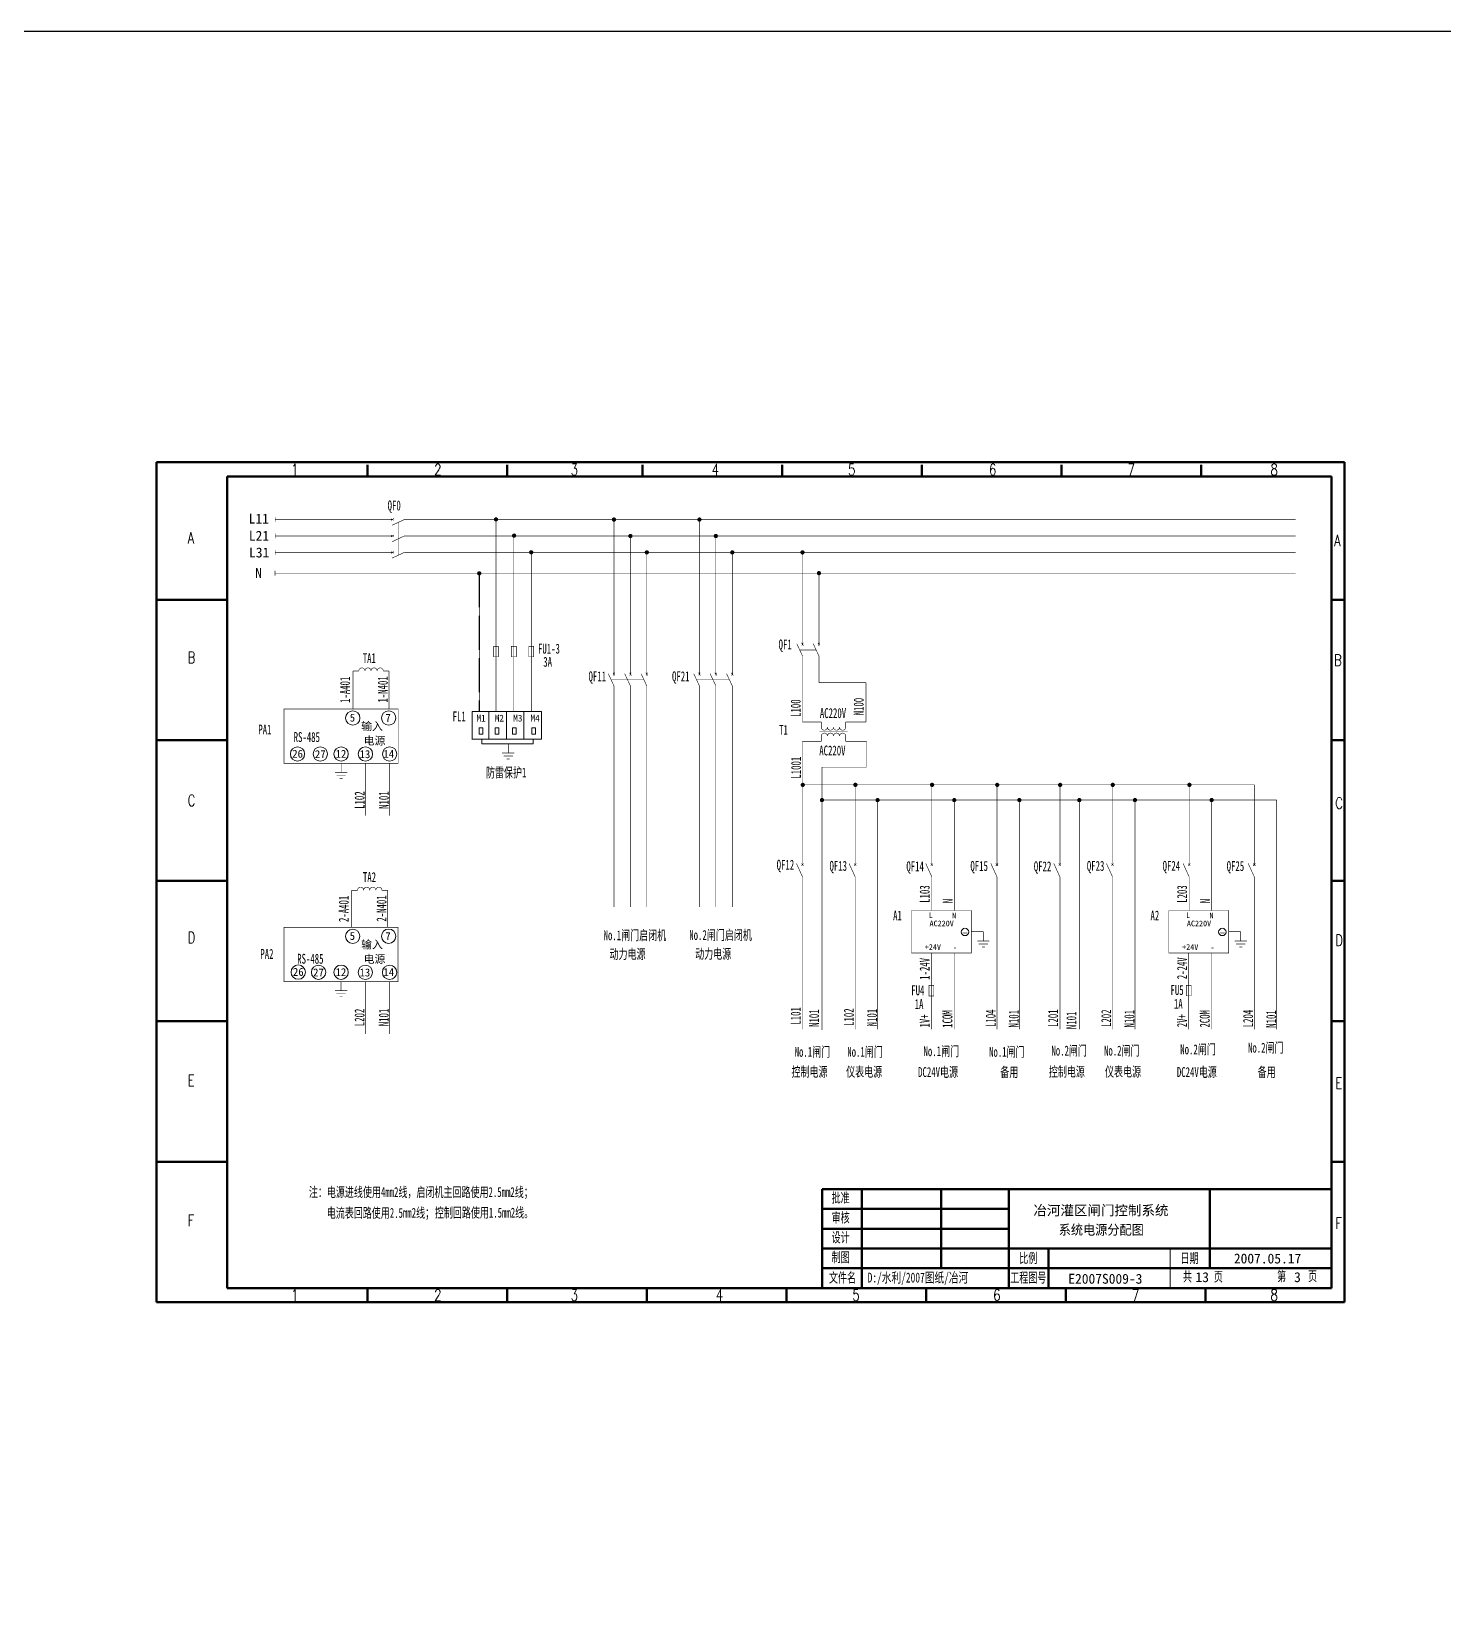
# Model space of a CAD drawing. Header units: millimetres. Extents: x 351 to 10319, y -5939 to 5511.
# Drawn here: x 3382 to 3882, y -3733 to -3180 of the extents above; entities that cross this region are included whole.
import ezdxf

# ---------------------------------------------------------------- set-up
doc = ezdxf.new("R2010")
doc.units = ezdxf.units.MM
doc.linetypes.add('ACAD_ISO02W100', pattern=[15, 12, -3])
doc.linetypes.add('DASHED', pattern=[0.75, 0.5, -0.25])
doc.layers.add('40', color=7, linetype='Continuous')
doc.layers.add('41', color=7, linetype='Continuous')
doc.styles.add('HZ', font='txt.shx', dxfattribs={"width": 0.65, "bigfont": 'hztxt.shx'})
doc.styles.add('song', font='SimSun.ttf', dxfattribs={"width": 0.65})
doc.styles.add('仿宋', font='SIMFANG.TTF', dxfattribs={"width": 0.65})

# ---------------------------------------------------------------- blocks, each defined once
blk = doc.blocks.new('A3图框')
at = {"color": 0, "lineweight": 50}
for p, q in [((167.91, 122.87), (-252.09, 122.87)), ((-177.45, 121.9), (-177.45, 117.9)), ((-128.08, 121.9), (-128.08, 117.9)), ((-80.2, 121.9), (-80.2, 117.9)), ((-30.83, 121.9), (-30.83, 117.9)), ((18.54, 121.9), (18.54, 117.9)), ((67.91, 121.9), (67.91, 117.9)), ((117.28, 121.9), (117.28, 117.9)), ((-227.09, 74.21), (-252.09, 74.21)), ((167.91, 74.21), (163.31, 74.21)), ((-227.09, 24.55), (-252.09, 24.55)), ((167.91, 24.55), (163.31, 24.55)), ((-227.09, -25.11), (-252.09, -25.11)), ((167.48, -25.11), (163.31, -25.11)), ((-227.09, -74.77), (-252.09, -74.77)), ((167.91, -74.77), (163.31, -74.77)), ((-227.09, -124.43), (-252.09, -124.43)), ((167.91, -124.43), (163.31, -124.43)), ((-177.45, -169.13), (-177.45, -174.09)), ((-128.08, -169.13), (-128.08, -174.09)), ((-78.71, -169.13), (-78.71, -174.09)), ((-29.34, -169.13), (-29.34, -174.09)), ((20.03, -169.13), (20.03, -174.09)), ((69.4, -169.13), (69.4, -174.09)), ((118.77, -169.13), (118.77, -174.09)), ((167.91, -174.13), (-252.08, -174.13))]:
    blk.add_line(p, q, dxfattribs=at)
at = {"lineweight": 20}
blk.add_line((106.31, -155.13), (106.31, -169.13), dxfattribs=at)
at = {"layer": '40', "color": 0, "lineweight": 50}
for p, q in [((163.31, 117.86), (-227.09, 117.86)), ((163.31, -169.13), (163.31, 117.86)), ((-16.69, -134.13), (163.31, -134.13)), ((-16.69, -169.13), (-16.69, -134.13)), ((-2.69, -169.13), (-2.69, -134.13)), ((25.31, -162.13), (25.31, -134.13)), ((49.31, -169.13), (49.31, -134.13)), ((120.31, -162.13), (120.31, -134.13)), ((-16.69, -141.13), (49.31, -141.13)), ((-16.69, -148.13), (49.31, -148.13)), ((-16.69, -155.13), (163.31, -155.13)), ((63.31, -169.13), (63.31, -155.13)), ((63.31, -169.13), (63.31, -155.13)), ((120.31, -162.13), (120.31, -155.13)), ((-16.69, -162.13), (163.31, -162.13)), ((-227.09, -169.13), (163.31, -169.13))]:
    blk.add_line(p, q, dxfattribs=at)
at = {"layer": '41', "color": 0, "lineweight": 50}
for p, q in [((-252.09, 122.87), (-252.09, -174.13)), ((167.91, 122.87), (167.91, -174.13)), ((-227.09, 117.86), (-227.09, -169.13))]:
    blk.add_line(p, q, dxfattribs=at)
at = {"color": 0, "lineweight": 50, "style": 'HZ', "width": 0.75}
for s, p in [('1', (-204.46, 118.25)), ('2', (-153.9, 118.25)), ('3', (-105.64, 118.25)), ('4', (-55.8, 118.25)), ('5', (-7.53, 118.25)), ('6', (42.26, 118.25)), ('7', (91.29, 118.25)), ('8', (141.81, 118.25)), ('A', (-241.05, 94.13)), ('A', (164.3, 93.18)), ('B', (-241.05, 51.84)), ('B', (164.3, 50.89)), ('C', (-241.05, 1.29)), ('C', (164.68, 0.34)), ('D', (-241.05, -47.19)), ('D', (164.68, -48.14)), ('E', (-241.05, -97.74)), ('E', (164.68, -98.68)), ('F', (-241.05, -147.25)), ('F', (164.68, -148.2)), ('1', (-204.46, -173.57)), ('2', (-153.9, -173.57)), ('3', (-105.64, -173.57)), ('4', (-54.31, -173.57)), ('5', (-6.05, -173.57)), ('6', (43.75, -173.57)), ('7', (92.78, -173.57)), ('8', (141.81, -173.57))]:
    blk.add_text(s, height=4, dxfattribs=at).set_placement(p)
at = {"layer": '41', "color": 0, "lineweight": 20, "style": '仿宋', "width": 0.65}
for s, p in [('批准', (-13.37, -138.93)), ('审核', (-13.37, -145.93)), ('设计', (-13.37, -152.93)), ('制图', (-13.37, -159.93)), ('比例', (52.97, -160.27)), ('日期', (109.97, -160.27)), ('文件名', (-14.32, -167.16)), ('工程图号', (49.8, -167.15)), ('共     页', (110.85, -166.78)), ('第     页', (144.15, -166.64))]:
    blk.add_text(s, height=3.5, dxfattribs=at).set_placement(p)
blk = doc.blocks.new('三极断路器')
at = {"const_width": 0.202}
for points in [[(-4.8, -4.18), (-4.8, -2.16), (-6.81, 2.16)], [(-5.81, 0), (5.81, 0)], [(-5.16, 2.5), (-4.43, 1.53)], [(-4.55, 2.5), (-5.05, 1.53)], [(-4.8, 4.47), (-4.8, 2.02)], [(1.01, -4.18), (1.01, -2.16), (-1.01, 2.16)], [(0.65, 2.5), (1.37, 1.53)], [(1.26, 2.5), (0.76, 1.53)], [(1.01, 4.47), (1.01, 2.02)], [(6.81, -4.18), (6.81, -2.16), (4.8, 2.16)], [(6.46, 2.5), (7.18, 1.53)], [(7.06, 2.5), (6.56, 1.53)], [(6.81, 4.47), (6.81, 2.02)]]:
    blk.add_lwpolyline(points, dxfattribs=at)
at = {"flags": 9}
blk.add_attdef('S', (-0.14, 2.02), '', height=0.0000576, dxfattribs=at)
blk = doc.blocks.new('接地')
at = {"const_width": 0.202}
for points in [[(-2.16, 1.08), (2.16, 1.08)], [(-1.62, 0), (1.62, 0)], [(0, 4.32), (0, 1.08)], [(-0.54, -1.08), (0.54, -1.08)]]:
    blk.add_lwpolyline(points, dxfattribs=at)
at = {"flags": 9}
blk.add_attdef('S', (0, 4.32), '', height=0.0000576, dxfattribs=at)
blk = doc.blocks.new('断路器3')
at = {"const_width": 0.202}
for points in [[(1.08, -4.54), (1.08, -2.38), (-1.08, 2.38)], [(0.67, 2.35), (1.49, 1.54)], [(0.67, 1.54), (1.49, 2.35)], [(1.08, 4.1), (1.08, 1.94)]]:
    blk.add_lwpolyline(points, dxfattribs=at)
at = {"flags": 9}
blk.add_attdef('S', (1.08, 4.1), '', height=0.0000576, dxfattribs=at)
blk = doc.blocks.new('熔断器2')
at = {"const_width": 0.202}
for points in [[(-0.86, 1.87), (0.86, 1.87), (0.86, -1.87), (-0.86, -1.87), (-0.86, 1.87)], [(0, 4.32), (0, -4.32)]]:
    blk.add_lwpolyline(points, dxfattribs=at)
at = {"flags": 9}
blk.add_attdef('S', (0, 4.32), '', height=0.0000576, dxfattribs=at)
blk = doc.blocks.new('双绕组变压器')
at = {"const_width": 0.202}
for points in [[(-3.05, 3.46), (-1.25, 3.46, -1), (-1.25, 1.3, -1)], [(-1.25, 1.3, -1), (-1.25, -0.86, -1), (-1.25, -3.02, -1), (-1.25, -5.18), (-3.05, -5.18)], [(3.74, 3.46), (1.94, 3.46, 1), (1.94, 1.3, 1)], [(1.94, 1.3, 1), (1.94, -0.86, 1), (1.94, -3.02, 1), (1.94, -5.18), (3.74, -5.18)]]:
    blk.add_lwpolyline(points, format="xyb", dxfattribs=at)
at = {"flags": 9}
blk.add_attdef('S', (-3.05, 3.46), '', height=0.0000576, dxfattribs=at)
blk = doc.blocks.new('电感器')
at = {"const_width": 0.202}
for points in [[(1, 5.55), (1, 5.55, 1), (1, 3.39, 1)], [(1, 3.39, 1), (1, 1.23, 1), (1, -0.93, 1), (1, -3.09), (1, -3.09)]]:
    blk.add_lwpolyline(points, format="xyb", dxfattribs=at)
at = {"flags": 9}
blk.add_attdef('S', (1, 5.55), '', height=0.0000576, dxfattribs=at)

msp = doc.modelspace()

# ---------------------------------------------------------------- linework, layer by layer
at = {"linetype": 'ACAD_ISO02W100'}
msp.add_line((3540.822, -3371.492), (3540.822, -3420.355), dxfattribs=at)
at = {"lineweight": 9}
for p, q in [((3538.267, -3430.166), (3538.267, -3420.355)), ((3538.267, -3420.355), (3562.823, -3420.355)), ((3544.174, -3420.355), (3544.174, -3430.166)), ((3550.485, -3420.355), (3550.485, -3430.166)), ((3556.629, -3420.355), (3556.629, -3430.166)), ((3562.823, -3420.355), (3562.823, -3430.166)), ((3562.823, -3430.166), (3538.267, -3430.166)), ((3541.767, -3430.166), (3541.767, -3431.728)), ((3541.767, -3431.728), (3559.919, -3431.728)), ((3559.919, -3431.728), (3559.919, -3430.166))]:
    msp.add_line(p, q, dxfattribs=at)
msp.add_lwpolyline([(2031.384, -3179.863), (7052.34, -3179.863), (7052.34, -4286.001), (2031.384, -4286.001)], close=True)
for points, const_width in [([(3468.651, -3351.603), (3468.651, -3353.361)], 0.2), ([(3546.747, -3420.355), (3546.747, -3352.443)], 0.2), ([(3468.651, -3357.409), (3468.651, -3359.166)], 0.2), ([(3553.058, -3420.355), (3553.058, -3358.249)], 0.2), ([(3468.651, -3363.214), (3468.651, -3364.972)], 0.2), ([(3559.202, -3420.355), (3559.202, -3364.054)], 0.2), ([(3655.125, -3364.093), (3655.129, -3394.093)], 0.2), ([(3468.61, -3370.569), (3468.61, -3372.326)], 0.2), ([(3660.935, -3394.093), (3660.935, -3371.421)], 0.2), ([(3655.129, -3394.093), (3655.129, -3396.541)], 0.202), ([(3660.933, -3394.096), (3660.933, -3396.544)], 0.202), ([(3655.129, -3402.735), (3655.129, -3400.718), (3653.113, -3396.397)], 0.202), ([(3654.121, -3398.558), (3659.927, -3398.558)], 0.202), ([(3654.771, -3396.058), (3655.496, -3397.024)], 0.202), ([(3655.38, -3396.058), (3654.879, -3397.024)], 0.202), ([(3660.935, -3402.735), (3660.935, -3400.718), (3658.918, -3396.397)], 0.202), ([(3660.574, -3396.061), (3661.3, -3397.028)], 0.202), ([(3661.183, -3396.061), (3660.683, -3397.028)], 0.202), ([(3496.2, -3415.227), (3496.2, -3405.986)], 0.2), ([(3498.237, -3405.986), (3496.2, -3405.986)], 0.2), ([(3506.879, -3405.986), (3508.893, -3405.986)], 0.2), ([(3508.893, -3415.227), (3508.893, -3405.986)], 0.2), ([(3655.129, -3404.112), (3655.129, -3402.735)], 0.2), ([(3655.129, -3408.421), (3655.129, -3402.735)], 0.2), ([(3660.935, -3404.112), (3660.935, -3402.735)], 0.2), ([(3660.935, -3410.178), (3660.935, -3404.112)], 0.2), ([(3496.2, -3415.227), (3496.2, -3419.425)], 0.2), ([(3508.893, -3415.227), (3508.893, -3419.425)], 0.2), ([(3670.398, -3430.855), (3677.753, -3430.855), (3677.753, -3440.035), (3662, -3440.035), (3662, -3532.955)], 0.2), ([(3500.582, -3438.638), (3500.582, -3457.206)], 0.2), ([(3509.146, -3438.638), (3509.146, -3457.206)], 0.2), ([(3655.015, -3446.274), (3814.957, -3446.274)], 0.2), ([(3673.738, -3446.274), (3673.742, -3472.332)], 0.2), ([(3700.846, -3446.274), (3700.85, -3472.332)], 0.2), ([(3723.871, -3446.274), (3723.874, -3472.332)], 0.2), ([(3746.129, -3472.332), (3746.129, -3446.274)], 0.2), ([(3764.734, -3446.274), (3764.737, -3472.332)], 0.2), ([(3791.841, -3446.274), (3791.845, -3472.332)], 0.2), ([(3814.866, -3446.274), (3814.869, -3472.332)], 0.2), ([(3662, -3451.653), (3822.796, -3451.653)], 0.2), ([(3681.669, -3532.664), (3681.669, -3451.653)], 0.2), ([(3708.777, -3484.939), (3708.777, -3451.653)], 0.2), ([(3731.801, -3532.664), (3731.801, -3451.653)], 0.2), ([(3752.995, -3451.653), (3752.995, -3532.731)], 0.2), ([(3772.664, -3532.664), (3772.664, -3451.653)], 0.2), ([(3799.772, -3484.939), (3799.772, -3451.653)], 0.2), ([(3822.796, -3532.664), (3822.796, -3451.653)], 0.2), ([(3708.777, -3490.703), (3708.777, -3477.483)], 0.2), ([(3799.772, -3490.703), (3799.772, -3477.483)], 0.2), ([(3497.781, -3483.521), (3495.744, -3483.521)], 0.2), ([(3495.744, -3483.521), (3495.744, -3496.601)], 0.2), ([(3506.423, -3483.521), (3508.438, -3483.521)], 0.2), ([(3508.438, -3496.601), (3508.438, -3483.521)], 0.2), ([(3673.742, -3480.974), (3673.742, -3532.664)], 0.2), ([(3700.85, -3479.893), (3700.85, -3490.703)], 0.2), ([(3700.85, -3480.974), (3700.85, -3487.349)], 0.2), ([(3723.874, -3480.974), (3723.874, -3532.664)], 0.2), ([(3764.737, -3480.974), (3764.737, -3532.664)], 0.2), ([(3791.845, -3479.893), (3791.845, -3490.703)], 0.2), ([(3791.845, -3480.974), (3791.845, -3487.349)], 0.2), ([(3814.869, -3480.974), (3814.869, -3532.664)], 0.2), ([(3700.695, -3532.664), (3700.695, -3505.711)], 0.2), ([(3708.73, -3505.711), (3708.73, -3532.664)], 0.2), ([(3791.69, -3532.664), (3791.69, -3505.711)], 0.2), ([(3799.725, -3505.711), (3799.725, -3532.664)], 0.2), ([(3500.559, -3515.815), (3500.559, -3534.383)], 0.2), ([(3509.124, -3515.815), (3509.124, -3534.383)], 0.2), ([(3700.695, -3532.231), (3700.695, -3532.664)], 0.2), ([(3708.73, -3532.231), (3708.73, -3532.664)], 0.2), ([(3791.69, -3532.231), (3791.69, -3532.664)], 0.2), ([(3799.725, -3532.231), (3799.725, -3532.664)], 0.2)]:
    msp.add_lwpolyline(points, dxfattribs=dict(const_width=const_width))
at = {"lineweight": 20, "const_width": 0.2}
for points in [[(3494.442, -3352.482), (3468.651, -3352.482)], [(3508.058, -3352.482), (3494.442, -3352.482)], [(3494.442, -3358.288), (3468.656, -3358.288)], [(3507.708, -3358.288), (3494.442, -3358.288)], [(3494.442, -3364.093), (3468.651, -3364.093)], [(3507.708, -3364.093), (3494.442, -3364.093)], [(3655.129, -3408.421), (3655.129, -3424.063), (3661.755, -3424.063)], [(3677.56, -3410.178), (3677.56, -3424.063)], [(3471.831, -3419.425), (3512.157, -3419.425), (3512.157, -3438.632), (3471.831, -3438.653), (3471.831, -3419.425)], [(3538.267, -3420.355), (3538.267, -3430.166), (3562.823, -3430.166), (3562.823, -3420.355), (3538.267, -3420.355)], [(3544.174, -3420.355), (3544.174, -3430.166)], [(3550.485, -3420.355), (3550.485, -3430.166)], [(3556.629, -3420.355), (3556.629, -3430.166)], [(3661.123, -3427.529), (3671.091, -3427.529)], [(3670.398, -3424.063), (3677.56, -3424.063)], [(3541.767, -3430.166), (3541.767, -3431.728), (3559.919, -3431.728), (3559.919, -3430.166)], [(3661.755, -3430.855), (3655.133, -3430.855), (3655.133, -3472.332)], [(3655.133, -3478.813), (3655.133, -3532.664)], [(3746.129, -3478.813), (3746.129, -3532.664)], [(3471.809, -3496.601), (3512.134, -3496.601), (3512.134, -3515.809), (3471.809, -3515.829), (3471.809, -3496.601)]]:
    msp.add_lwpolyline(points, dxfattribs=at)
at = {"lineweight": 9, "const_width": 0.75}
for points in [[(3546.372, -3352.412, 1), (3547.122, -3352.412, 1)], [(3552.766, -3358.157, 1), (3553.516, -3358.157, 1)], [(3558.827, -3364.054, 1), (3559.577, -3364.054, 1)], [(3654.75, -3364.098, 1), (3655.5, -3364.098, 1)], [(3540.447, -3371.492, 1), (3541.197, -3371.492, 1)], [(3660.56, -3371.421, 1), (3661.31, -3371.421, 1)], [(3654.85, -3446.274, 1), (3655.6, -3446.274, 1)], [(3673.455, -3446.274, 1), (3674.205, -3446.274, 1)], [(3700.562, -3446.274, 1), (3701.312, -3446.274, 1)], [(3723.587, -3446.274, 1), (3724.337, -3446.274, 1)], [(3745.846, -3446.274, 1), (3746.596, -3446.274, 1)], [(3764.45, -3446.274, 1), (3765.2, -3446.274, 1)], [(3791.558, -3446.274, 1), (3792.308, -3446.274, 1)], [(3661.625, -3451.653, 1), (3662.375, -3451.653, 1)], [(3681.294, -3451.653, 1), (3682.044, -3451.653, 1)], [(3708.402, -3451.653, 1), (3709.152, -3451.653, 1)], [(3731.426, -3451.653, 1), (3732.176, -3451.653, 1)], [(3752.62, -3451.653, 1), (3753.37, -3451.653, 1)], [(3772.289, -3451.653, 1), (3773.039, -3451.653, 1)], [(3799.397, -3451.653, 1), (3800.147, -3451.653, 1)]]:
    msp.add_lwpolyline(points, format="xyb", close=True, dxfattribs=at)
at = {"linetype": 'ACAD_ISO02W100', "const_width": 0.2}
msp.add_lwpolyline([(3540.822, -3371.492), (3540.822, -3420.355)], dxfattribs=at)
at = {"lineweight": 18, "const_width": 0.2}
msp.add_lwpolyline([(3660.935, -3410.178), (3677.56, -3410.178)], dxfattribs=at)
at = {"lineweight": 9}
for points in [[(3540.826, -3426.144), (3542.146, -3426.144), (3542.146, -3428.303), (3540.826, -3428.303)], [(3546.465, -3426.144), (3547.785, -3426.144), (3547.785, -3428.303), (3546.465, -3428.303)], [(3552.585, -3426.144), (3553.905, -3426.144), (3553.905, -3428.303), (3552.585, -3428.303)], [(3559.424, -3426.144), (3560.744, -3426.144), (3560.744, -3428.303), (3559.424, -3428.303)]]:
    msp.add_lwpolyline(points, close=True, dxfattribs=at)
at = {"lineweight": 20}
for centre in [(3496.118, -3422.64), (3508.811, -3422.618), (3476.567, -3435.352), (3484.632, -3435.352), (3491.995, -3435.346), (3500.582, -3435.38), (3509.146, -3435.38), (3496.095, -3499.817), (3508.789, -3499.795), (3476.829, -3512.479), (3484.002, -3512.528), (3491.973, -3512.522), (3500.559, -3512.556), (3509.124, -3512.556)]:
    msp.add_circle(centre, 2.529, dxfattribs=at)
at = {"lineweight": 9}
for centre, start, end in [((3546.747, -3352.412), 0, 180), ((3546.747, -3352.412), 180, 0), ((3553.141, -3358.157), 0, 180), ((3553.141, -3358.157), 180, 0), ((3559.202, -3364.054), 0, 180), ((3559.202, -3364.054), 180, 0), ((3655.125, -3364.098), 0, 180), ((3655.125, -3364.098), 180, 0), ((3540.822, -3371.492), 0, 180), ((3540.822, -3371.492), 180, 0), ((3660.935, -3371.421), 0, 180), ((3660.935, -3371.421), 180, 0), ((3655.225, -3446.274), 0, 180), ((3655.225, -3446.274), 180, 0), ((3673.83, -3446.274), 0, 180), ((3673.83, -3446.274), 180, 0), ((3700.937, -3446.274), 0, 180), ((3700.937, -3446.274), 180, 0), ((3723.962, -3446.274), 0, 180), ((3723.962, -3446.274), 180, 0), ((3746.221, -3446.274), 0, 180), ((3746.221, -3446.274), 180, 0), ((3764.825, -3446.274), 0, 180), ((3764.825, -3446.274), 180, 0), ((3791.933, -3446.274), 0, 180), ((3791.933, -3446.274), 180, 0), ((3662, -3451.653), 0, 180), ((3662, -3451.653), 180, 0), ((3681.669, -3451.653), 0, 180), ((3681.669, -3451.653), 180, 0), ((3708.777, -3451.653), 0, 180), ((3708.777, -3451.653), 180, 0), ((3731.801, -3451.653), 0, 180), ((3731.801, -3451.653), 180, 0), ((3752.995, -3451.653), 0, 180), ((3752.995, -3451.653), 180, 0), ((3772.664, -3451.653), 0, 180), ((3772.664, -3451.653), 180, 0), ((3799.772, -3451.653), 0, 180), ((3799.772, -3451.653), 180, 0)]:
    msp.add_arc(centre, 0.3, start, end, dxfattribs=at)
at = {"layer": '40', "lineweight": 20, "ltscale": 10, "const_width": 0.2}
for points in [[(3516.35, -3352.482), (3537.199, -3352.482)], [(3533.867, -3352.482), (3642.44, -3352.482)], [(3588.467, -3404.675), (3588.467, -3352.482)], [(3618.684, -3404.675), (3618.684, -3352.482)], [(3642.44, -3352.482), (3829.494, -3352.482)], [(3516.35, -3358.288), (3537.199, -3358.288)], [(3533.867, -3358.288), (3642.44, -3358.288)], [(3594.273, -3404.675), (3594.273, -3358.288)], [(3624.489, -3404.675), (3624.489, -3358.288)], [(3639.129, -3358.288), (3829.494, -3358.288)], [(3516.35, -3364.093), (3537.199, -3364.093)], [(3533.867, -3364.093), (3642.44, -3364.093)], [(3600.078, -3404.675), (3600.078, -3364.093)], [(3630.295, -3404.675), (3630.295, -3364.093)], [(3642.44, -3364.093), (3829.494, -3364.093)], [(3588.467, -3411.3), (3588.467, -3489.497)], [(3594.273, -3411.3), (3594.273, -3489.497)], [(3600.078, -3411.3), (3600.078, -3489.497)], [(3618.684, -3411.3), (3618.684, -3489.497)], [(3624.489, -3411.3), (3624.489, -3489.497)], [(3630.295, -3411.3), (3630.295, -3489.497)], [(3714.842, -3498.207), (3719.074, -3498.207)], [(3805.837, -3498.207), (3810.07, -3498.207)]]:
    msp.add_lwpolyline(points, dxfattribs=at)
at = {"layer": '40', "lineweight": 20, "ltscale": 10, "const_width": 0.75}
for points in [[(3588.092, -3352.482, 1), (3588.842, -3352.482, 1)], [(3618.309, -3352.482, 1), (3619.059, -3352.482, 1)], [(3593.898, -3358.288, 1), (3594.648, -3358.288, 1)], [(3624.114, -3358.288, 1), (3624.864, -3358.288, 1)], [(3599.703, -3364.093, 1), (3600.453, -3364.093, 1)], [(3629.92, -3364.093, 1), (3630.67, -3364.093, 1)]]:
    msp.add_lwpolyline(points, format="xyb", close=True, dxfattribs=at)
at = {"layer": '40', "linetype": 'DASHED', "lineweight": 20, "ltscale": 4, "const_width": 0.2}
msp.add_lwpolyline([(3829.494, -3371.421), (3468.61, -3371.421)], dxfattribs=at)
at = {"layer": '40', "lineweight": 20, "ltscale": 10, "const_width": 0.2}
for points in [[(3693.668, -3490.703), (3714.842, -3490.703), (3714.842, -3505.711), (3693.668, -3505.711), (3693.668, -3490.703)], [(3784.663, -3490.703), (3805.837, -3490.703), (3805.837, -3505.711), (3784.663, -3505.711), (3784.663, -3490.703)]]:
    msp.add_lwpolyline(points, close=True, dxfattribs=at)
at = {"layer": '40', "lineweight": 20, "ltscale": 10}
for centre in [(3712.567, -3498.274), (3803.562, -3498.274)]:
    msp.add_circle(centre, 1.307, dxfattribs=at)

# ---------------------------------------------------------------- block references
at = {"lineweight": 9}
for name, p in [('熔断器2', (3546.747, -3399.144)), ('熔断器2', (3553.058, -3399.144)), ('熔断器2', (3559.202, -3399.144)), ('断路器3', (3654.053, -3476.437)), ('断路器3', (3672.662, -3476.437)), ('断路器3', (3699.769, -3476.437)), ('断路器3', (3722.794, -3476.437)), ('断路器3', (3745.049, -3476.437)), ('断路器3', (3763.657, -3476.437)), ('断路器3', (3790.765, -3476.437)), ('断路器3', (3813.789, -3476.437)), ('熔断器2', (3700.695, -3519.053)), ('熔断器2', (3791.69, -3518.974))]:
    msp.add_blockref(name, p, dxfattribs=at)
at = {"rotation": 270}
for p in [(3501.329, -3404.99), (3500.874, -3482.526)]:
    msp.add_blockref('电感器', p, dxfattribs=at)
at = {"lineweight": 20, "rotation": 270}
msp.add_blockref('双绕组变压器', (3666.94, -3427.112), dxfattribs=at)
msp.add_blockref('接地', (3551.086, -3436.049))
at = {"layer": '40', "lineweight": 20, "ltscale": 10}
for name, p in [('A3图框', (3678.798, -3455.064)), ('三极断路器', (3593.264, -3409.14)), ('三极断路器', (3623.481, -3409.14)), ('接地', (3491.994, -3442.964)), ('接地', (3719.074, -3502.528)), ('接地', (3810.07, -3502.528)), ('接地', (3491.972, -3520.14))]:
    msp.add_blockref(name, p, dxfattribs=at)
at = {"layer": '40', "lineweight": 20, "ltscale": 10, "rotation": 90}
msp.add_blockref('三极断路器', (3512.173, -3359.296), dxfattribs=at)
at = {"layer": '40', "lineweight": 20, "ltscale": 10, "xscale": 0.3999999999996362, "yscale": 0.3999999999996362, "zscale": 0.4}
for p in [(3712.585, -3498.786), (3803.58, -3498.786)]:
    msp.add_blockref('接地', p, dxfattribs=at)

# ---------------------------------------------------------------- texts
at = {"lineweight": 9, "style": 'song', "width": 0.65}
for s, p in [('QF0', (3508.434, -3349.249)), ('QF1', (3646.668, -3398.4)), ('TA1', (3499.636, -3403.225)), ('FU1-3', (3561.605, -3399.874)), ('QF11', (3579.47, -3409.655)), ('QF21', (3608.993, -3409.655)), ('AC220V', (3661.26, -3422.651)), ('PA1', (3462.714, -3428.454)), ('RS-485', (3475.214, -3431.128)), ('T1', (3646.846, -3428.582)), ('AC220V', (3661.049, -3435.885)), ('QF13', (3664.669, -3476.662)), ('QF14', (3691.845, -3476.824)), ('QF15', (3714.492, -3476.688)), ('QF23', (3755.665, -3476.662)), ('QF24', (3782.446, -3476.654)), ('QF25', (3805.093, -3476.724)), ('TA2', (3499.691, -3480.635)), ('No.1闸门启闭机', (3584.81, -3501.18)), ('No.2闸门启闭机', (3615.096, -3501.097)), ('PA2', (3463.433, -3507.778)), ('RS-485', (3476.467, -3509.507)), ('动力电源', (3586.897, -3507.819)), ('动力电源', (3617.183, -3507.736)), ('No.1闸门', (3652.353, -3542.402)), ('No.1闸门', (3670.962, -3542.402)), ('No.1闸门', (3697.914, -3542.186)), ('No.1闸门', (3721.094, -3542.402)), ('No.2闸门', (3743.132, -3541.97)), ('No.2闸门', (3761.741, -3541.97)), ('No.2闸门', (3788.694, -3541.537)), ('No.2闸门', (3812.648, -3540.944)), ('控制电源', (3651.218, -3549.439)), ('仪表电源', (3670.559, -3549.439)), ('DC24V电源', (3696.003, -3549.553)), ('备用', (3725.053, -3549.553)), ('控制电源', (3742.213, -3549.402)), ('仪表电源', (3762.087, -3549.402)), ('DC24V电源', (3787.49, -3549.553)), ('备用', (3816.048, -3549.553)), ('注：电源进线使用4mm2线，启闭机主回路使用2.5mm2线；', (3480.584, -3591.985)), ('控制回路使用1.5mm2线。', (3525.124, -3599.236))]:
    msp.add_text(s, height=3.5, dxfattribs=at).set_placement(p)
at = {"color": 0, "lineweight": 9, "style": 'song'}
for s, height, p in [('L11', 3.5, (3459.316, -3353.886)), ('L21', 3.5, (3459.363, -3359.959)), ('L31', 3.5, (3459.442, -3365.884)), ('N', 3.5, (3461.608, -3373.109)), ('M1', 2.4, (3539.858, -3423.886)), ('M2', 2.4, (3546.303, -3423.886)), ('M3', 2.4, (3552.829, -3423.886)), ('M4', 2.4, (3558.952, -3423.886))]:
    msp.add_text(s, height=height, dxfattribs=at).set_placement(p)
at = {"linetype": 'DASHED', "ltscale": 4, "style": 'song', "width": 0.65}
for s, p in [('3A', (3563.464, -3404.513)), ('FL1', (3531.402, -3423.828)), ('防雷保护1', (3543.195, -3443.655)), ('QF12', (3645.986, -3476.283)), ('QF22', (3736.906, -3476.824)), ('A1', (3687.161, -3494.213)), ('A2', (3778.156, -3494.213)), ('FU4', (3693.575, -3520.631)), ('FU5', (3785.23, -3520.552)), ('1A', (3694.795, -3525.508)), ('1A', (3786.45, -3525.429))]:
    msp.add_text(s, height=3.5, dxfattribs=at).set_placement(p)
at = {"lineweight": 9, "style": 'song', "width": 0.65}
for s, p in [('1-A401', (3495.103, -3417.314)), ('1-N401', (3508.486, -3417.174)), ('L100', (3654.452, -3422.239)), ('N100', (3676.714, -3421.691)), ('L1001', (3654.554, -3444.062)), ('L102', (3500.265, -3454.753)), ('N101', (3508.83, -3454.753)), ('L103', (3700.057, -3487.971)), ('L203', (3791.053, -3487.971)), ('2-A401', (3494.635, -3494.756)), ('2-N401', (3508.019, -3494.616)), ('N', (3708.231, -3488.136)), ('N', (3799.226, -3488.136)), ('1-24V', (3700.037, -3515.187)), ('2-24V', (3791.032, -3514.98)), ('L202', (3500.243, -3531.594)), ('N101', (3508.807, -3531.594)), ('L101', (3654.452, -3531.055)), ('N101', (3660.936, -3531.835)), ('L102', (3673.253, -3531.483)), ('N101', (3681.426, -3531.648)), ('1V+', (3700.037, -3532.043)), ('1COM', (3708.112, -3532.165)), ('L104', (3723.385, -3531.876)), ('N101', (3731.559, -3532.042)), ('L201', (3745.448, -3531.842)), ('N101', (3751.931, -3532.622)), ('L202', (3764.248, -3531.876)), ('N101', (3772.422, -3532.042)), ('2V+', (3791.032, -3531.947)), ('2COM', (3799.107, -3532.069)), ('L204', (3814.381, -3531.977)), ('N101', (3822.554, -3532.142))]:
    msp.add_text(s, height=3.5, rotation=90, dxfattribs=at).set_placement(p)
at = {"color": 0, "style": 'song'}
for s, p in [('5', (3495.038, -3423.904)), ('7', (3507.627, -3423.994)), ('26', (3474.684, -3436.669)), ('27', (3482.707, -3436.815)), ('12', (3490.019, -3436.716)), ('13', (3498.5, -3436.826)), ('14', (3506.951, -3436.71)), ('5', (3495.015, -3501.081)), ('7', (3507.605, -3501.171)), ('26', (3474.946, -3513.796)), ('27', (3482.077, -3513.991)), ('12', (3489.997, -3513.893)), ('13', (3498.478, -3514.002)), ('14', (3506.928, -3513.886))]:
    msp.add_text(s, height=2.8, dxfattribs=at).set_placement(p)
at = {"lineweight": 9, "style": 'song'}
for s, p in [('L', (3699.753, -3493.314)), ('AC220V', (3700.043, -3496.273)), ('N', (3708.014, -3493.429)), ('L', (3790.748, -3493.314)), ('AC220V', (3791.038, -3496.273)), ('N', (3799.009, -3493.429)), ('+24V', (3698.365, -3504.606)), ('-', (3708.326, -3504.72)), ('+24V', (3789.36, -3504.606)), ('-', (3799.322, -3504.72))]:
    msp.add_text(s, height=2, dxfattribs=at).set_placement(p)
at = {"color": 0, "style": 'song'}
for s, width, p in [('电流表回路使用2.5mm2线；', 0.65, (3486.908, -3599.329)), ('系统电源分配图', 0.9, (3745.721, -3605.3))]:
    msp.add_text(s, height=3.5, dxfattribs=dict(at, width=width)).set_placement(p)
at = {"layer": '41', "color": 0, "style": 'song'}
for s, height, p in [('输入', 2.8, (3499.108, -3426.955)), ('电源', 2.8, (3500.006, -3432.066)), ('输入', 2.8, (3499.086, -3504.131)), ('电源', 2.8, (3499.984, -3509.243)), ('冶河灌区闸门控制系统', 3.5, (3736.775, -3598.463)), ('2007.05.17', 3.5, (3807.647, -3615.474)), ('E2007S009-3', 3.5, (3749.108, -3622.636)), ('13', 3.5, (3794.081, -3622.07)), ('3', 3.5, (3828.943, -3622.07))]:
    msp.add_text(s, height=height, dxfattribs=at).set_placement(p)
at = {"layer": '41', "color": 0, "style": 'song', "width": 0.7}
msp.add_text('D:/水利/2007图纸/冶河', height=3.5, dxfattribs=at).set_placement((3678.154, -3622.204))

doc.saveas('drawing.dxf')
